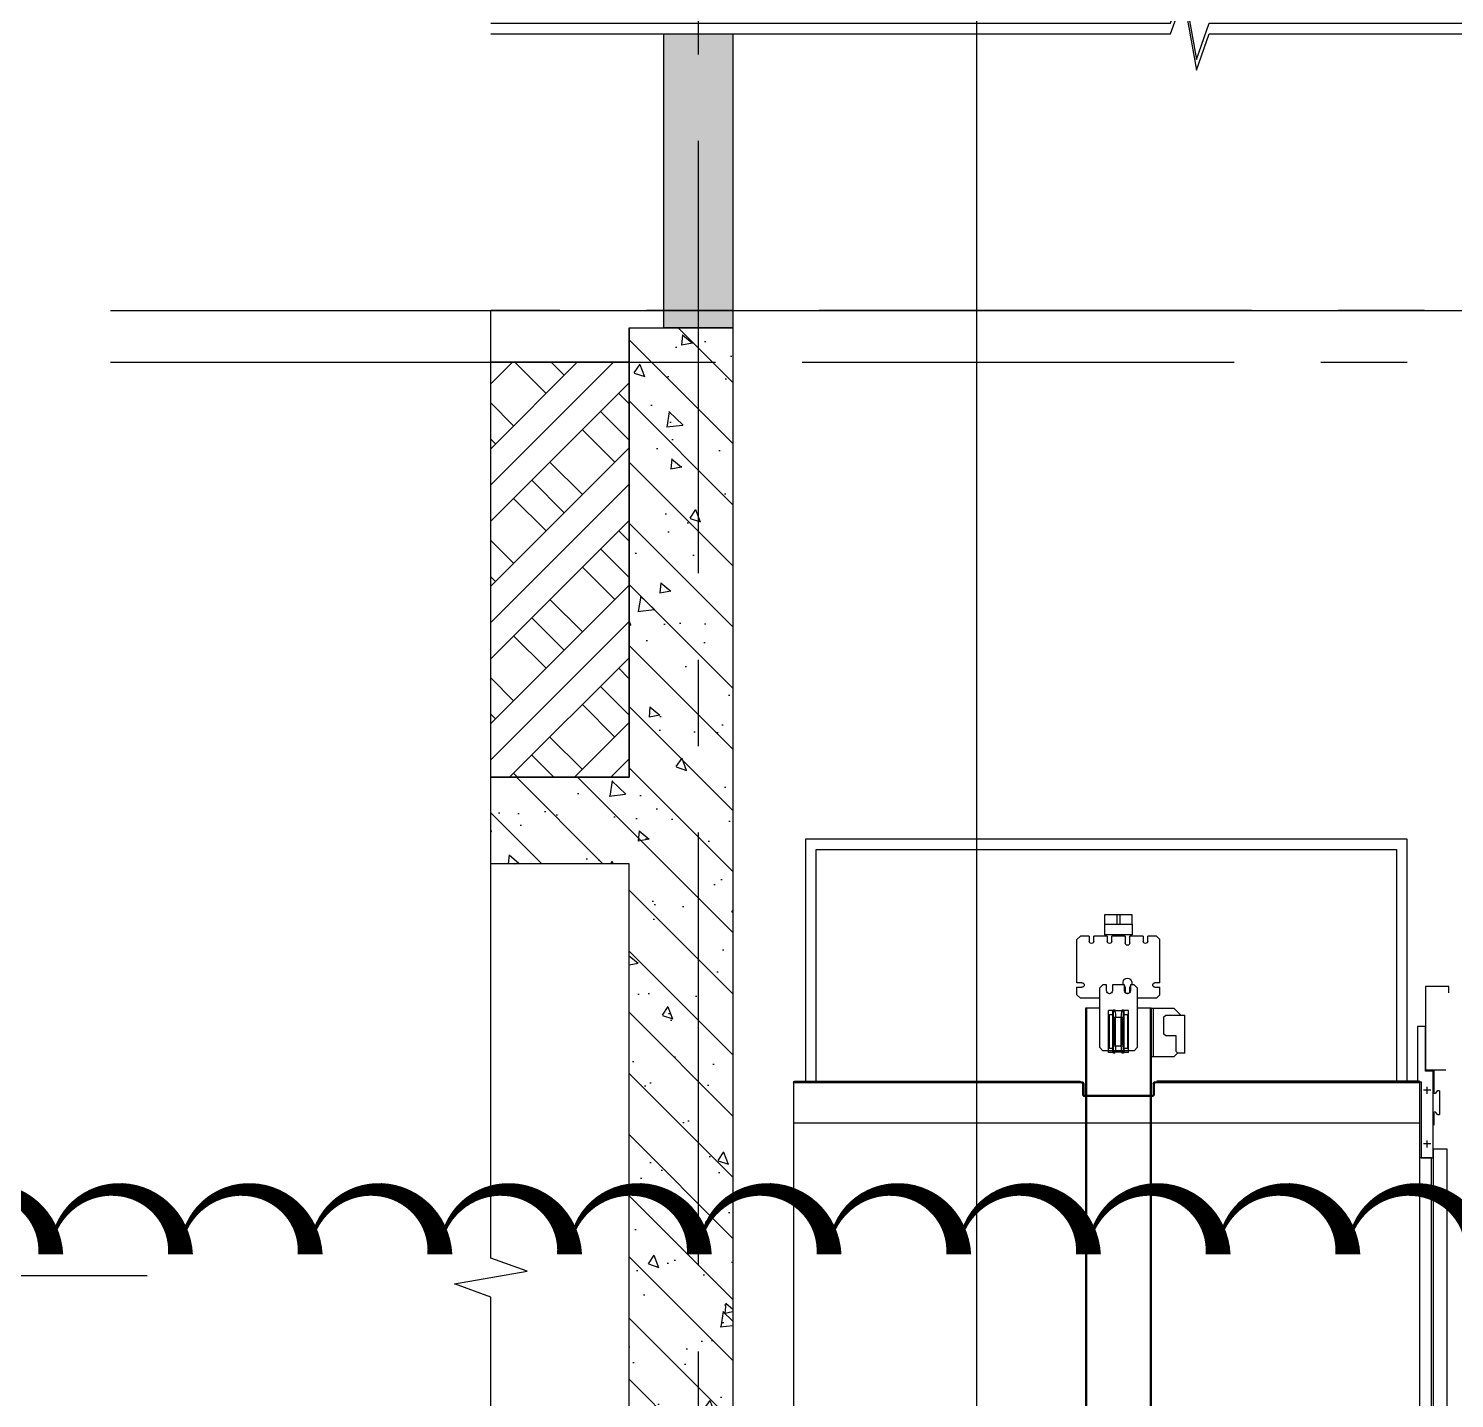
# Model space of a CAD drawing. Extents: x -678900 to 2378000, y 0 to 1840591.
# Drawn here: x -125463 to -121340, y 682285 to 686246 of the extents above; entities that cross this region are included whole.
import ezdxf

# ---------------------------------------------------------------- set-up
doc = ezdxf.new("R2010")
doc.units = 0
doc.header["$LTSCALE"] = 1000
doc.header["$MEASUREMENT"] = 0
doc.header["$PDMODE"] = 1
doc.linetypes.add('CENTER', pattern=[2, 1.25, -0.25, 0.25, -0.25])
doc.linetypes.add('DASH', pattern=[0.35, 0.25, -0.1])
doc.layers.get('0').update_dxf_attribs({"linetype": 'CONTINUOUS'})
doc.layers.get('DEFPOINTS').update_dxf_attribs({"color": 8, "linetype": 'CONTINUOUS'})
for name, color, linetype in [('A_WALL_HACH', 251, 'CONTINUOUS'), ('AD-ARCH-AXIS', 1, 'CENTER'), ('AD-AXIS-AXIS', 1, 'CENTER'), ('AD-DIMS-INSD', 73, 'CONTINUOUS'), ('AD-INDX', 43, 'CONTINUOUS'), ('AE-ELEV-4', 251, 'CONTINUOUS'), ('AE-HDWR-COVR', 8, 'CONTINUOUS'), ('AE-STRU-HACH', 40, 'CONTINUOUS'), ('AE-WALL', 255, 'CONTINUOUS'), ('AE-WALL-HACH', 15, 'CONTINUOUS'), ('C-XREF-INT', 7, 'CONTINUOUS'), ('verify', 50, 'CONTINUOUS')]:
    doc.layers.add(name, color=color, linetype=linetype)
doc.layers.add('DEFPOINTS-1', color=251, linetype='CONTINUOUS', plot=False)
doc.styles.add('TH-STYLE3', font='TSSDENG', dxfattribs={"width": 0.7, "bigfont": 'TSSDCHN'})
doc.dimstyles.new('TH-DIM50', dxfattribs={"dimscale": 50, "dimtxt": 2.5, "dimasz": 1, "dimexe": 1, "dimexo": 1, "dimgap": 1.5, "dimtad": 1, "dimdec": 0, "dimdsep": 46, "dimtxsty": 'TH-STYLE3', "dimblk1": 'ARCHTICK', "dimblk2": 'ARCHTICK', "dimsah": 1, "dimcen": -1, "dimclrd": 256, "dimclre": 256, "dimclrt": 256, "dimazin": 0, "dimtfac": 1, "dimtdec": 0, "dimtix": 1, "dimtmove": 2, "dimatfit": 0, "dimldrblk": 'ARCHTICK', "dimfxl": 0, "dimtolj": 1, "dimtzin": 0, "dimlwd": -1, "dimlwe": -1, "dimarcsym": 0})

# ---------------------------------------------------------------- blocks, each defined once
blk = doc.blocks.new('LT_190929163110947122')
at = {"layer": 'DEFPOINTS', "color": 1}
blk.add_line((-1000, 0), (5000, 0), dxfattribs=at)
blk = doc.blocks.new('DXMX_View_SectionJoint_DEFAULT_191026113000218197')
at = {"layer": 'AE-STRU-HACH'}
h = blk.add_hatch(dxfattribs=at)
h.set_pattern_fill('钢筋混凝土', color=40, scale=50, style=0)
h.set_pattern_definition([(315, (0, 0), (88.3883, 88.3883), []), (320, (0, 0), (-31.376, -358.63), [37.5, -412.5]), (265, (0, 0), (376.096, 69.376), [30, -330]), (10.4514, (-2.6, -29.9), (344.72, -289.255), [31.87, -350.571]), (316.1842, (100, -2e-14), (-82.76, -533.62), [56.25, -618.75]), (6.6356, (93.1, -44.47), (487.059, -467.331), [47.805, -525.856]), (261.184, (100, -2e-14), (487.06, -467.33), [45, -495]), (291, (75, -50), (-201.3094, -298.4535), [37.5, -412.5]), (236, (75, -50), (362.575, -121.658), [30, -330]), (341.4514, (58.22, -74.87), (161.265, -420.111), [31.87, -350.571]), (307.5, (0, 0), (166.4469, -6.0799), [0, -326, 0, -335, 0, -331.25]), (277.5, (0, 0), (197.2059, -131.5348), [0, -191, 0, -318.5, 0, -126.25]), (237.5, (2e-14, 111.5), (-11.2774, -266.9112), [0, -125, 0, -390, 0, -517.5]), (227.5, (3e-14, 161.5), (50.0525, -291.593), [0, -162.5, 0, -259, 0, -367.5])])
h.paths.add_polyline_path([(-10400, 5074.975163), (-10800, 5074.975163), (-10800, 5324.975163), (-10400, 5324.975163), (-10400, 6624.975163), (-10100, 6624.975163), (-10100, 1874.975163), (-10400, 1874.975163)], flags=0)
h.paths.add_polyline_path([(-7900, 6624.975163), (-6700, 6624.975163), (-6700, 6524.975163), (-7700, 6524.975163), (-7700, 6224.975163), (-7900, 6224.975163)], flags=0)
h.paths.add_polyline_path([(-7900, 4224.975163), (-7700, 4224.975163), (-7700, 4124.975163), (-7900, 4124.975163)], flags=0)
h.paths.add_polyline_path([(-10800, 1824.975163), (-10100, 1824.975163), (-10100, 1524.975163), (-10800, 1524.975163)], flags=0)
h.paths.add_polyline_path([(-7900, 1824.975163), (-6700, 1824.975163), (-6700, 1524.975163), (-7900, 1524.975163)], flags=0)
at = {"layer": 'AE-WALL-HACH'}
h = blk.add_hatch(dxfattribs=at)
h.set_pattern_fill('加气混凝土', color=15, scale=50, style=0)
h.set_pattern_definition([(270, (-183, -177), (600, -300), [0, -600]), (270, (-264, 174), (600, -300), [0, -600]), (270, (-270, -21), (600, -300), [0, -600]), (270, (-93, -234), (600, -300), [0, -600]), (270, (-300, 15), (600, -300), [0, -600]), (270, (285, -294), (600, -300), [0, -600]), (270, (237, -111), (600, -300), [0, -600]), (270, (162, -207), (600, -300), [0, -600]), (270, (150, 282), (600, -300), [0, -600]), (270, (123, -12), (600, -300), [0, -600]), (270, (-30, 102), (600, -300), [0, -600]), (270, (-255, 96), (600, -300), [0, -600]), (270, (-279, -129), (600, -300), [0, -600]), (270, (-15, -294), (600, -300), [0, -600]), (270, (-108, 267), (600, -300), [0, -600]), (270, (-6, 216), (600, -300), [0, -600]), (270, (-48, -18), (600, -300), [0, -600]), (270, (-135, 66), (600, -300), [0, -600]), (270, (63, 114), (600, -300), [0, -600]), (270, (288, 39), (600, -300), [0, -600]), (270, (-234, 243), (600, -300), [0, -600]), (270, (165, -87), (600, -300), [0, -600]), (270, (174, 192), (600, -300), [0, -600]), (270, (252, 240), (600, -300), [0, -600]), (40.6013, (97.143, -257.143), (1800.00001, 1499.99998), [26.342, -11037.111]), (288.43495, (108.57, -214.29), (600, -1500), [27.105, -3767.628]), (0, (82.86, -214.3), (600, -300), [25.714, -1174.286]), (71.56505, (74.29, -240), (599.99996, 1500), [27.105, -3767.628]), (323.1301, (74.29, -240), (600, -300), [28.571, -2971.428]), (45, (-231.43, -262.86), (600, 300), [24.244, -1672.813]), (315, (-231.43, -228.57), (600, -300), [24.244, -1672.813]), (45, (-248.57, -245.71), (600, 300), [24.244, -1672.813]), (315, (-248.57, -245.71), (600, -300), [24.244, -1672.813]), (26.565, (171.43, 25.7), (1200, 5e-05), [31.944, -638.877]), (90, (200, 40), (600, 300), [34.286, -565.714]), (333.435, (171.43, 88.57), (1200, -3e-06), [31.944, -638.877]), (26.565, (142.86, 74.3), (1200, 5e-05), [31.944, -638.877]), (270, (142.86, 74.3), (600, -300), [34.286, -565.714]), (333.435, (142.86, 40), (1200, -3e-06), [31.944, -638.877]), (17.10273, (-31.429, -200), (3000.000005, 899.999966), [38.861, -16282.903]), (53.97263, (5.714, -188.57), (4200, 5699.99993), [38.861, -8122.02]), (90, (28.6, -157.14), (600, 300), [37.143, -562.857]), (306.02737, (5.714, -88.57), (4199.99995, -5699.99996), [38.861, -8122.02]), (341.56505, (-28.57, -77.14), (3000, -900), [36.14, -3758.593]), (17.10273, (-65.714, -88.571), (3000.000005, 899.999966), [38.861, -16282.903]), (53.97263, (-88.57, -120), (4200, 5699.99993), [38.861, -8122.02]), (270, (-88.6, -120), (600, -300), [37.143, -562.857]), (306.02737, (-88.57, -157.143), (4199.99995, -5699.99996), [38.861, -8122.02]), (341.56505, (-65.71, -188.57), (3000, -900), [36.14, -3758.593]), (60.2551, (248.57, -205.714), (600, 900), [23.035, -4814.32]), (0, (237.14, -185.7), (600, -300), [22.857, -1177.143]), (299.7449, (237.14, -185.714), (600, -900), [23.035, -4814.32]), (26.565, (-177.14, -65.7), (1200, 5e-05), [31.944, -638.877]), (78.69007, (-148.57, -51.43), (599.99998, 2700), [29.137, -6089.686]), (311.18593, (-162.857, 3e-14), (6599.99994, -7499.999955), [30.372, -12725.802]), (0, (-191.43, 4e-14), (600, -300), [28.571, -1171.428]), (48.81407, (-211.429, -22.857), (6600.00004, 7499.999867), [30.372, -12725.802]), (286.69924, (-211.429, -22.857), (2999.99997, -9899.999926), [29.83, -12498.538]), (330.9454, (-202.857, -51.43), (599.999995, -300), [29.416, -12325.34]), (19.9831, (74.286, 185.714), (4199.99999, 1500.000006), [33.442, -14012.198]), (65.55605, (105.714, 197.143), (1799.999963, 3900.000015), [34.523, -14465.131]), (294.44395, (105.714, 260), (1799.99999, -3900), [34.523, -14465.131]), (340.0169, (74.286, 271.429), (4199.99999, -1500.000005), [33.442, -14012.198]), (19.9831, (42.857, 260), (4199.99999, 1500.000006), [33.442, -14012.198]), (70.0169, (31.43, 228.57), (599.99997, 1500), [33.442, -6989.378]), (289.9831, (31.43, 228.57), (600, -1500), [33.442, -6989.378]), (340.0169, (42.857, 197.143), (4199.99999, -1500.000005), [33.442, -14012.198]), (32.0054, (20, -37.14), (599.99997, 300.00004), [26.954, -5633.434]), (288.43495, (34.29, 2.86), (600, -1500), [27.105, -3767.628]), (0, (8.57, 2.86), (600, -300), [25.714, -1174.286]), (71.56505, (-4e-15, -22.86), (599.99996, 1500), [27.105, -3767.628]), (324.46232, (-4e-15, -22.857), (3000, -2100), [24.578, -10298.211]), (26.565, (-125.7, 137.14), (1200, 5e-05), [31.944, -638.877]), (90, (-97.14, 151.4), (600, 300), [31.429, -568.571]), (329.03624, (-125.714, 200), (600, -300), [33.32, -6963.822]), (30.96376, (-154.286, 182.857), (599.99997, 300.00004), [33.32, -6963.822]), (270, (-154.3, 182.86), (600, -300), [31.429, -568.571]), (333.435, (-154.3, 151.43), (1200, -3e-06), [31.944, -638.877])])
h.paths.add_polyline_path([(-10100, 7474.975163), (-10100, 6624.975163), (-10300, 6624.975163), (-10300, 7474.975163)], flags=0)
h.paths.add_polyline_path([(-7900, 6674.975163), (-7700, 6674.975163), (-7700, 6624.975163), (-7900, 6624.975163)], flags=0)
h.paths.add_polyline_path([(-7900, 6224.975163), (-7700, 6224.975163), (-7700, 4224.975163), (-7900, 4224.975163)], flags=0)
h.paths.add_polyline_path([(-7900, 1924.975163), (-7700, 1924.975163), (-7700, 1824.975163), (-7900, 1824.975163)], flags=0)
h.paths.add_polyline_path([(-10300, 1874.975163), (-10100, 1874.975163), (-10100, 1824.975163), (-10300, 1824.975163)], flags=0)
at = {"layer": 'AD-ARCH-AXIS', "color": 1, "flags": 128}
blk.add_lwpolyline([(-10800, 6674.975163), (-6700, 6674.975163), (-10800, 6674.975163), (-6700, 6674.975163)], dxfattribs=at)
blk.add_lwpolyline([(-10800, 6674.975163), (-6700, 6674.975163), (-10800, 6674.975163), (-6700, 6674.975163)], dxfattribs=at)
blk.add_lwpolyline([(-10800, 6674.975163), (-6700, 6674.975163), (-10800, 6674.975163), (-6700, 6674.975163)], dxfattribs=at)
at = {"layer": 'AE-STRU-HACH', "color": 7, "ltscale": 0.3, "flags": 128}
blk.add_lwpolyline([(-10400, 5074.975163), (-10800, 5074.975163), (-10800, 5324.975163), (-10400, 5324.975163), (-10400, 6624.975163), (-10100, 6624.975163), (-10100, 1874.975163), (-10400, 1874.975163), (-10400, 5074.975163)], close=True, dxfattribs=at)
at = {"layer": 'AE-WALL', "ltscale": 0.3, "flags": 128}
for points in [[(-10100, 7474.975163), (-10100, 6624.975163), (-10300, 6624.975163), (-10300, 7474.975163), (-10100, 7474.975163)], [(-10400, 5074.975163), (-10800, 5074.975163), (-10800, 5324.975163), (-10400, 5324.975163), (-10400, 6624.975163), (-10100, 6624.975163), (-10100, 1874.975163), (-10400, 1874.975163), (-10400, 5074.975163)]]:
    blk.add_lwpolyline(points, dxfattribs=at)
at = {"layer": 'AE-WALL-HACH', "color": 7, "ltscale": 0.3, "flags": 128}
blk.add_lwpolyline([(-10100, 7474.975163), (-10100, 6624.975163), (-10300, 6624.975163), (-10300, 7474.975163), (-10100, 7474.975163)], close=True, dxfattribs=at)
blk = doc.blocks.new('电梯轿厢')
at = {"layer": 'AE-ELEV-4'}
for p, q in [((1333619.4, 856730.3), (1333619.4, 856757.3)), ((1333619.4, 856757.3), (1333699.4, 856757.3)), ((1333654.7, 856730.3), (1333654.7, 856757.3)), ((1333664.2, 856757.3), (1333664.2, 856730.3)), ((1333699.4, 856757.3), (1333699.4, 856730.3)), ((1333549.4, 856695.8), (1333539.4, 856685.8)), ((1333549.4, 856695.8), (1333574.9, 856695.8)), ((1333574.9, 856680.8), (1333574.9, 856695.8)), ((1333587.9, 856695.8), (1333626.9, 856695.8)), ((1333587.9, 856695.8), (1333587.9, 856680.8)), ((1333699.4, 856730.3), (1333619.4, 856730.3)), ((1333619.4, 856730.3), (1333619.4, 856699.8)), ((1333619.4, 856699.8), (1333699.4, 856699.8)), ((1333626.9, 856675.8), (1333626.9, 856695.8)), ((1333639.9, 856695.8), (1333678.9, 856695.8)), ((1333639.9, 856695.8), (1333639.9, 856675.8)), ((1333649.4, 856695.8), (1333649.4, 856699.8)), ((1333669.4, 856695.8), (1333669.4, 856699.8)), ((1333678.9, 856680.8), (1333678.9, 856695.8)), ((1333691.9, 856695.8), (1333730.9, 856695.8)), ((1333691.9, 856695.8), (1333691.9, 856680.8)), ((1333699.4, 856730.3), (1333699.4, 856699.8)), ((1333730.9, 856680.8), (1333730.9, 856695.8)), ((1333743.9, 856695.8), (1333743.9, 856680.8)), ((1333743.9, 856695.8), (1333769.4, 856695.8)), ((1333779.4, 856685.8), (1333769.4, 856695.8)), ((1333539.4, 856560.8), (1333539.4, 856685.8)), ((1333779.4, 856560.8), (1333779.4, 856685.8)), ((1333539.4, 856560.8), (1333553.9, 856560.8)), ((1333539.4, 856525.8), (1333539.4, 856547.8)), ((1333553.9, 856547.8), (1333539.4, 856547.8)), ((1333604.4, 856544.7), (1333614.4, 856554.7)), ((1333604.4, 856544.7), (1333614.4, 856554.7)), ((1333604.4, 856374.4), (1333604.4, 856544.7)), ((1333614.4, 856554.7), (1333624.9, 856554.7)), ((1333614.4, 856554.7), (1333624.9, 856554.7)), ((1333624.9, 856554.7), (1333624.9, 856537.7)), ((1333624.9, 856554.7), (1333624.9, 856537.7)), ((1333626.9, 856535.8), (1333626.9, 856549.5)), ((1333632.4, 856529.2), (1333632.4, 856529.2)), ((1333632.4, 856529.2), (1333632.4, 856529.2)), ((1333632.4, 856529.2), (1333632.4, 856529.2)), ((1333639.9, 856549.5), (1333639.9, 856535.8)), ((1333641.9, 856537.7), (1333641.9, 856554.7)), ((1333641.9, 856537.7), (1333641.9, 856554.7)), ((1333641.9, 856554.7), (1333676.9, 856554.7)), ((1333641.9, 856554.7), (1333676.9, 856554.7)), ((1333676.9, 856554.7), (1333676.9, 856537.7)), ((1333676.9, 856554.7), (1333676.9, 856537.7)), ((1333685.4, 856529.2), (1333685.4, 856529.2)), ((1333685.4, 856529.2), (1333685.4, 856529.2)), ((1333686.4, 856529.2), (1333686.4, 856529.2)), ((1333693.9, 856537.7), (1333693.9, 856554.7)), ((1333693.9, 856537.7), (1333693.9, 856554.7)), ((1333693.9, 856554.7), (1333704.4, 856554.7)), ((1333693.9, 856554.7), (1333704.4, 856554.7)), ((1333704.4, 856554.7), (1333714.4, 856544.7)), ((1333704.4, 856554.7), (1333714.4, 856544.7)), ((1333714.4, 856544.7), (1333714.4, 856374.4)), ((1333764.9, 856560.8), (1333779.4, 856560.8)), ((1333779.4, 856547.8), (1333764.9, 856547.8)), ((1333779.4, 856525.8), (1333779.4, 856547.8)), ((1333498.9, 856486.9), (1333478.9, 856466.9)), ((1333564.4, 856486.9), (1333498.9, 856486.9)), ((1333539.4, 856525.8), (1333549.4, 856515.8)), ((1333549.4, 856515.8), (1333604.4, 856515.8)), ((1333558.9, 856486.9), (1333558.9, 856346.9)), ((1333564.4, 856486.9), (1333604.4, 856486.9)), ((1333564.4, 856486.9), (1333564.4, 853490.4)), ((1333567.4, 856486.9), (1333567.4, 853490.4)), ((1333714.4, 856515.8), (1333769.4, 856515.8)), ((1333714.4, 856486.9), (1333754.4, 856486.9)), ((1333751.4, 856486.9), (1333751.4, 853490.4)), ((1333754.4, 856486.9), (1333754.4, 853490.4)), ((1333769.4, 856515.8), (1333779.4, 856525.8)), ((1333522.9, 856466.9), (1333467.9, 856466.9)), ((1333467.9, 856356.9), (1333467.9, 856466.9)), ((1333527.9, 856461.9), (1333522.9, 856466.9)), ((1333527.9, 856411.9), (1333527.9, 856461.9)), ((1333630.3, 856358.7), (1333630.3, 856480.7)), ((1333630.3, 856480.7), (1333643.2, 856480.7)), ((1333633.4, 856468.7), (1333633.4, 856370.7)), ((1333643.4, 856468.7), (1333633.4, 856468.7)), ((1333642.9, 856360.1), (1333642.9, 856479.4)), ((1333645.4, 856479.4), (1333645.4, 856457.6)), ((1333673.4, 856461.7), (1333645.4, 856461.7)), ((1333645.4, 856381.9), (1333645.4, 856457.6)), ((1333649.2, 856455.9), (1333645.4, 856455.9)), ((1333645.5, 856479.7), (1333673.3, 856479.7)), ((1333648.9, 856482.5), (1333646, 856482.5)), ((1333648.9, 856480), (1333646, 856480)), ((1333648.9, 856482.5), (1333648.9, 856480)), ((1333649.2, 856383.6), (1333649.2, 856455.9)), ((1333651.1, 856459), (1333649.4, 856456.8)), ((1333651.2, 856377.7), (1333651.2, 856461.7)), ((1333667.7, 856377.7), (1333667.7, 856461.7)), ((1333669.5, 856456.8), (1333667.8, 856459)), ((1333669.7, 856383.6), (1333669.7, 856455.9)), ((1333673.4, 856455.9), (1333669.7, 856455.9)), ((1333669.9, 856482.5), (1333669.9, 856480)), ((1333672.8, 856482.5), (1333669.9, 856482.5)), ((1333672.8, 856480), (1333669.9, 856480)), ((1333673.4, 856457.6), (1333673.4, 856479.4)), ((1333673.4, 856381.9), (1333673.4, 856457.6)), ((1333685.4, 856468.7), (1333675.4, 856468.7)), ((1333675.6, 856480.7), (1333688.5, 856480.7)), ((1333675.9, 856360.1), (1333675.9, 856479.4)), ((1333685.4, 856370.7), (1333685.4, 856468.7)), ((1333688.5, 856358.7), (1333688.5, 856480.7)), ((1333492.9, 856406.9), (1333522.9, 856406.9)), ((1333492.9, 856361.9), (1333492.9, 856406.9)), ((1333522.9, 856406.9), (1333527.9, 856411.9)), ((1333487.9, 856356.9), (1333492.9, 856361.9)), ((1333604.4, 856374.4), (1333614.4, 856364.4)), ((1333614.4, 856364.4), (1333704.4, 856364.4)), ((1333633.4, 856370.7), (1333643.4, 856370.7)), ((1333645.4, 856382.7), (1333649.4, 856382.7)), ((1333645.4, 856381.9), (1333645.4, 856360.1)), ((1333645.4, 856377.7), (1333673.4, 856377.7)), ((1333651.1, 856380.4), (1333649.4, 856382.7)), ((1333669.5, 856382.7), (1333667.8, 856380.4)), ((1333669.5, 856382.7), (1333673.4, 856382.7)), ((1333673.4, 856360.1), (1333673.4, 856381.9)), ((1333675.4, 856370.7), (1333685.4, 856370.7)), ((1333704.4, 856364.4), (1333714.4, 856374.4)), ((1333467.9, 856356.9), (1333487.9, 856356.9)), ((1333488.4, 856357.4), (1333498.9, 856346.9)), ((1333498.9, 856346.9), (1333564.4, 856346.9)), ((1333630.3, 856358.7), (1333643.2, 856358.7)), ((1333645.5, 856359.7), (1333673.3, 856359.7)), ((1333646, 856359.5), (1333648.9, 856359.5)), ((1333646, 856357), (1333648.9, 856357)), ((1333648.9, 856357), (1333648.9, 856359.5)), ((1333669.9, 856359.5), (1333672.8, 856359.5)), ((1333669.9, 856357), (1333669.9, 856359.5)), ((1333669.9, 856357), (1333672.8, 856357)), ((1333675.6, 856358.7), (1333688.5, 856358.7)), ((1332789.4, 856276.3), (1333548.4, 856276.3)), ((1332789.4, 856276.3), (1332789.4, 853914.8)), ((1332789.4, 856274.8), (1333548.4, 856274.8)), ((1332789.4, 856271.8), (1333548.4, 856271.8)), ((1333548.4, 856276.3), (1333548.4, 856271.8)), ((1333552.9, 856274.8), (1333548.4, 856274.8)), ((1333548.4, 856271.8), (1333552.9, 856271.8)), ((1333555.9, 856268.8), (1333555.9, 856237.8)), ((1333558.9, 856268.8), (1333558.9, 856237.8)), ((1333759.9, 856268.8), (1333759.9, 856237.8)), ((1333762.9, 856237.8), (1333762.9, 856268.8)), ((1333770.4, 856274.8), (1333765.9, 856274.8)), ((1333765.9, 856271.8), (1333770.4, 856271.8)), ((1333770.4, 856276.3), (1333770.4, 856271.8)), ((1334596.4, 856276.3), (1333770.4, 856276.3)), ((1333770.4, 856274.8), (1334599.4, 856274.8)), ((1333770.4, 856271.8), (1334599.4, 856271.8)), ((1334599.4, 856273.3), (1334599.4, 853914.8)), ((1333564.4, 856234.8), (1333561.9, 856234.8)), ((1333561.9, 856231.8), (1333564.4, 856231.8)), ((1333564.4, 856234.8), (1333754.4, 856234.8)), ((1333564.4, 856231.8), (1333754.4, 856231.8)), ((1333756.9, 856234.8), (1333754.4, 856234.8)), ((1333754.4, 856231.8), (1333756.9, 856231.8)), ((1332789.4, 856154.8), (1334599.4, 856154.8))]:
    blk.add_line(p, q, dxfattribs=at)
at = {"layer": 'AE-ELEV-4', "ltscale": 0.25}
for p, q in [((1332747.9, 856308.8), (1332747.9, 856243.9)), ((1332730.9, 856245.9), (1332730.9, 856181.9)), ((1332741.6, 856241.9), (1332737.3, 856247.9)), ((1332756.4, 856249.8), (1332777.4, 856249.8)), ((1332766.9, 856239.8), (1332766.9, 856259.8)), ((1332737.3, 856179.9), (1332741.6, 856185.9)), ((1332747.9, 856183.9), (1332747.9, 856148.8)), ((1332756.4, 856094.8), (1332777.4, 856094.8)), ((1332766.9, 856084.8), (1332766.9, 856104.8))]:
    blk.add_line(p, q, dxfattribs=at)
at = {"layer": 'AE-ELEV-4'}
blk.add_lwpolyline([(1332825, 856276.3), (1332825, 856976.3), (1334564, 856976.3), (1334564, 856276.3), (1334534, 856276.3), (1334534, 856946.3), (1332855, 856946.3), (1332855, 856276.3)], close=True, dxfattribs=at)
at = {"layer": 'AE-ELEV-4', "ltscale": 0.25}
blk.add_lwpolyline([(1332704.4, 856531.8), (1332704.4, 856549.8), (1332771.4, 856549.8), (1332771.4, 856308.8), (1332712.4, 856308.8)], dxfattribs=at)
for points in [[(1332771.4, 856434.8), (1332794.9, 856434.8), (1332794.9, 856274.8), (1332784.4, 856274.8), (1332784.4, 856054.8), (1332749.4, 856054.8), (1332749.4, 856304.8), (1332771.4, 856304.8)], [(1332709.4, 853959.8), (1332709.4, 856079.8), (1332749.4, 856079.8), (1332749.4, 853959.8)]]:
    blk.add_lwpolyline(points, close=True, dxfattribs=at)
at = {"layer": 'AE-ELEV-4'}
blk.add_lwpolyline([(1332789.4, 853949.8), (1332754.4, 853949.8), (1332754.4, 856054.8), (1332789.4, 856054.8)], dxfattribs=at)
for centre, radius, start, end in [((1333581.4, 856680.8), 6.5, 180, 0), ((1333633.4, 856675.8), 6.5, 180, 0), ((1333685.4, 856680.8), 6.5, 180, 0), ((1333737.4, 856680.8), 6.5, 180, 0), ((1333633.4, 856560.8), 13, 332.2199, 207.7801), ((1333553.9, 856554.3), 6.5, 270, 90), ((1333633.4, 856560.8), 13, 229.1678, 240), ((1333633.4, 856537.7), 8.5, 180, 270), ((1333633.4, 856537.7), 8.5, 180, 270), ((1333633.4, 856535.8), 6.5, 180, 270), ((1333633.4, 856537.7), 8.5, 270, 0), ((1333633.4, 856537.7), 8.5, 270, 0), ((1333633.4, 856535.8), 6.5, 270, 0), ((1333633.4, 856560.8), 13, 300, 310.8322), ((1333685.4, 856537.7), 8.5, 180, 270), ((1333685.4, 856537.7), 8.5, 180, 270), ((1333685.4, 856537.7), 8.5, 270, 0), ((1333685.4, 856537.7), 8.5, 270, 0), ((1333764.9, 856554.3), 6.5, 90, 270), ((1333646, 856479.4), 3.1, 90, 180), ((1333646, 856479.4), 0.6, 90, 180), ((1333591.2, 856461.7), 60, 0, 17.4576), ((1333727.7, 856461.7), 60, 162.5424, 180), ((1333672.8, 856479.4), 3.1, 0, 90), ((1333672.8, 856479.4), 0.6, 0, 90), ((1333591.2, 856377.7), 60, 342.5424, 0), ((1333727.7, 856377.7), 60, 180, 197.4576), ((1333646, 856360.1), 3.1, 180, 270), ((1333646, 856360.1), 0.6, 180, 270), ((1333672.8, 856360.1), 3.1, 270, 0), ((1333672.8, 856360.1), 0.6, 270, 0), ((1333552.9, 856268.8), 6, 0, 90), ((1333552.9, 856268.8), 3, 0, 90), ((1333561.9, 856237.8), 6, 180, 270), ((1333561.9, 856237.8), 3, 180, 270), ((1333756.9, 856237.8), 3, 270, 0), ((1333756.9, 856237.8), 6, 270, 0), ((1333765.9, 856268.8), 6, 90, 180), ((1333765.9, 856268.8), 3, 90, 180), ((1334596.4, 856273.3), 3, 0, 90)]:
    blk.add_arc(centre, radius, start, end, dxfattribs=at)
at = {"layer": 'AE-ELEV-4', "ltscale": 0.25}
for centre, radius, start, end in [((1332734.4, 856245.9), 3.49, 35.3279, 180), ((1332744.4, 856243.9), 3.5, 215.4615, 0), ((1332734.4, 856181.9), 3.5, 180, 324.5385), ((1332744.4, 856183.9), 3.5, 0, 144.2726)]:
    blk.add_arc(centre, radius, start, end, dxfattribs=at)
at = {"layer": 'AE-ELEV-4'}
for centre, major_axis, ratio, start_param, end_param in [((1333649.6, 856455.9), (0, 1), 0.4, 0.480887, 1.570796), ((1333650.2, 856459.2), (-1, 0), 0.521739, 2.761086, 3.141593), ((1333668.7, 856459.2), (1, 0), 0.521739, 3.141593, 3.522099), ((1333669.3, 856455.9), (0, 1), 0.4, -1.570796, -0.480887), ((1333649.6, 856383.6), (0, 1), 0.4, 1.570796, 2.660705), ((1333650.2, 856380.2), (1, 0), 0.521739, 0, 0.380506), ((1333668.7, 856380.2), (-1, 0), 0.521739, -0.380506, 0), ((1333669.3, 856383.6), (0, 1), 0.4, 3.62248, 4.712389)]:
    blk.add_ellipse(centre, major_axis=major_axis, ratio=ratio, start_param=start_param, end_param=end_param, dxfattribs=at)
blk = doc.blocks.new('_ArchTick')
at = {"color": 0, "linetype": 'ByBlock', "const_width": 0.4}
blk.add_lwpolyline([(-0.5, -0.5), (0.5, 0.5)], dxfattribs=at)
blk = doc.blocks.new('*D498')
at = {"layer": 'AD-DIMS-INSD'}
for p, q in [((4637.7, 11710), (4094, 11710)), ((4144, 0), (4144, 11710)), ((4637.7, 0), (4094, 0))]:
    blk.add_line(p, q, dxfattribs=at)
at = {"layer": 'DEFPOINTS', "color": 0}
for p in [(4144, 11710), (4687.7, 11710), (4687.7, 0)]:
    blk.add_point(p, dxfattribs=at)
at = {"layer": 'AD-DIMS-INSD', "xscale": 50, "yscale": 50, "zscale": 50}
for p, rotation in [((4144, 11710), 90), ((4144, 0), 270)]:
    blk.add_blockref('_ArchTick', p, dxfattribs=dict(at, rotation=rotation))
at = {"layer": 'AD-DIMS-INSD', "insert": (4006.5, 6539.9), "char_height": 125, "attachment_point": 5, "rotation": 90, "style": 'TH-STYLE3'}
blk.add_mtext('\\A1;54250', dxfattribs=at)
blk = doc.blocks.new('电梯标高')
at = {"layer": 'A_WALL_HACH'}
h = blk.add_hatch(dxfattribs=at)
h.set_pattern_fill('夯实土壤', color=256, scale=50)
h.set_pattern_definition([(45, (151824.97, -677870.78), (-198.697, 198.697), []), (45, (151929.97, -677870.78), (-198.697, 198.697), []), (45, (152034.97, -677870.78), (-198.697, 198.697), []), (135, (151824.97, -677870.78), (-198.697, -198.697), [132.5, -148.5]), (135, (151877.47, -677818.28), (-198.697, -198.697), [132.5, -148.5]), (135, (151929.97, -677765.78), (-198.697, -198.697), [132.5, -148.5])])
h.paths.add_polyline_path([(2738.5, 4600), (3138.5, 4600), (3138.5, 4675), (3138.5, 4700), (3138.5, 3400), (2738.5, 3400)])
at = {"layer": 'AD-AXIS-AXIS'}
for p, q in [((1638.5, 4750), (7688.5, 4750)), ((1638.5, 4600), (7688.5, 4600))]:
    blk.add_line(p, q, dxfattribs=at)
blk.add_lwpolyline([(3338.5, 19240), (3338.5, -2356.9)], dxfattribs=at)
at = {"layer": 'AD-INDX'}
for points in [[(2738.5, 5580), (4703.6, 5580), (4741.9, 5685), (4778.9, 5475), (4816.1, 5580), (6838.5, 5580)], [(2738.5, 5550), (4703.6, 5550), (4741.9, 5655), (4778.9, 5445), (4816.1, 5550), (6838.5, 5550)], [(2738.5, -2897.6), (2738.5, 1897.4), (2633.5, 1935.6), (2843.5, 1972.6), (2738.5, 2009.9), (2738.5, 4750)]]:
    blk.add_lwpolyline(points, dxfattribs=at)
at = {"layer": 'AE-WALL'}
blk.add_lwpolyline([(3138.5, 4600), (2738.5, 4600)], dxfattribs=at)
at = {"layer": 'DEFPOINTS-1'}
blk.add_lwpolyline([(2738.5, 4600), (3138.5, 4600), (3138.5, 4600), (3138.5, 4675), (3138.5, 4700), (3138.5, 3400), (2738.5, 3400)], close=True, dxfattribs=at)
at = {"layer": 'AE-HDWR-COVR', "linetype": 'DASH', "xscale": -1}
blk.add_blockref('电梯轿厢', (1338212.9, -853754.8), dxfattribs=at)
at = {"layer": 'AD-DIMS-INSD'}
dim = blk.add_linear_dim(base=(4144, 11710), p1=(4687.7, 0), p2=(4687.7, 11710), angle=90, text='54250', dimstyle='TH-DIM50', dxfattribs=at)
dim.commit()
dim.dimension.update_dxf_attribs({"geometry": '*D498', "text_midpoint": (4006.5, 6539.9), "dimtype": 129})

msp = doc.modelspace()

# ---------------------------------------------------------------- block references
msp.add_blockref('DXMX_View_SectionJoint_DEFAULT_191026113000218197', (-113326.1, 678755.8))

# ---------------------------------------------------------------- next in the draw order: block references
at = {"layer": 'C-XREF-INT'}
msp.add_blockref('电梯标高', (-126864.6, 680680.8), dxfattribs=at)

# ---------------------------------------------------------------- next in the draw order: block references
msp.add_blockref('LT_190929163110947122', (-130120.1, 682640.8))

# ---------------------------------------------------------------- next in the draw order: linework, layer by layer
at = {"layer": 'verify'}
msp.add_lwpolyline([(-121272.9, 682203.9, 72.3, 1, 1), (-121272.9, 682579, 72.3, 1, 1), (-121272.9, 682701.4, 72.3, 1, 1), (-121647.9, 682701.4, 72.3, 1, 1), (-122023, 682701.4, 72.3, 1, 1), (-122398, 682701.4, 72.3, 1, 1), (-122773.1, 682701.4, 72.3, 1, 1), (-123148.1, 682701.4, 72.3, 1, 1), (-123523.2, 682701.4, 72.3, 1, 1), (-123898.3, 682701.4, 72.3, 1, 1), (-124273.3, 682701.4, 72.3, 1, 1), (-124648.4, 682701.4, 72.3, 1, 1), (-125023.4, 682701.4, 72.3, 1, 1), (-125398.5, 682701.4, 72.3, 1, 1), (-125773.5, 682701.4, 72.3, 1, 1)], format="xyseb", dxfattribs=at)

doc.saveas('drawing.dxf')
